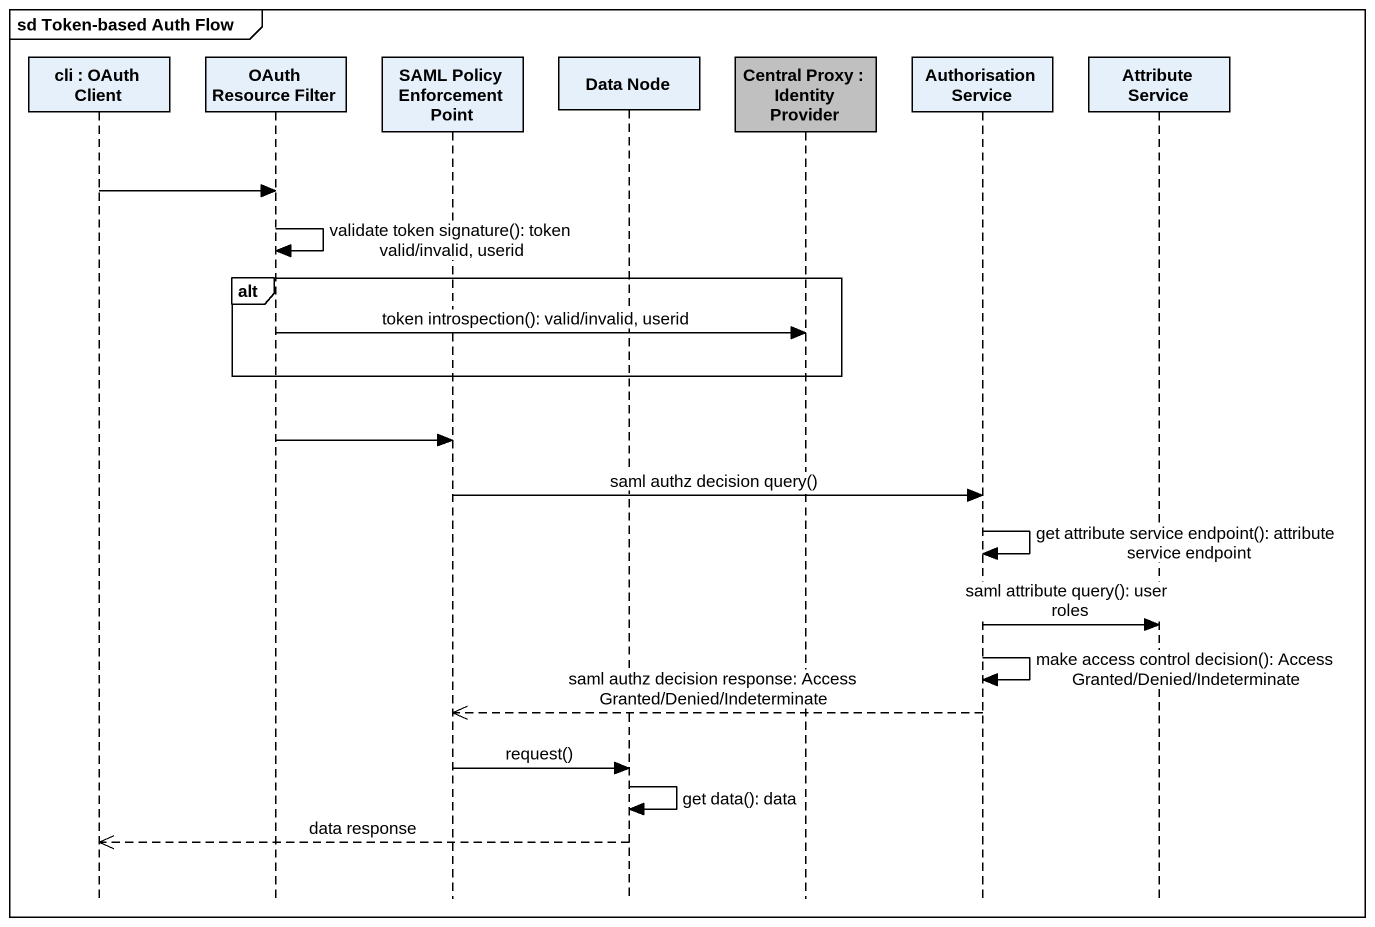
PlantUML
@startuml
mainframe sd Token-based Auth Flow
hide footbox
participant "cli : OAuth Client" as cli
participant "OAuth Resource Filter" as OAuth_Resource_Filter
participant "SAML Policy Enforcement Point" as SAML_Policy_Enforcement
participant "Data Node" as Data_Node
participant "Central Proxy : Identity Provider" as Central_Proxy #C0C0C0
participant "Authorisation Service" as Authorisation_Service
participant "Attribute Service" as Attribute_Service

cli -> OAuth_Resource_Filter
OAuth_Resource_Filter -> OAuth_Resource_Filter : validate token signature(): token valid/invalid, userid
alt
  OAuth_Resource_Filter -> Central_Proxy : token introspection(): valid/invalid, userid
end
OAuth_Resource_Filter -> SAML_Policy_Enforcement
SAML_Policy_Enforcement -> Authorisation_Service : saml authz decision query()
Authorisation_Service -> Authorisation_Service : get attribute service endpoint(): attribute service endpoint
Authorisation_Service -> Attribute_Service : saml attribute query(): user roles
Authorisation_Service -> Authorisation_Service : make access control decision(): Access Granted/Denied/Indeterminate
Authorisation_Service -->> SAML_Policy_Enforcement : saml authz decision response: Access Granted/Denied/Indeterminate
SAML_Policy_Enforcement -> Data_Node : request()
Data_Node -> Data_Node : get data(): data
Data_Node -->> cli : data response
@enduml
